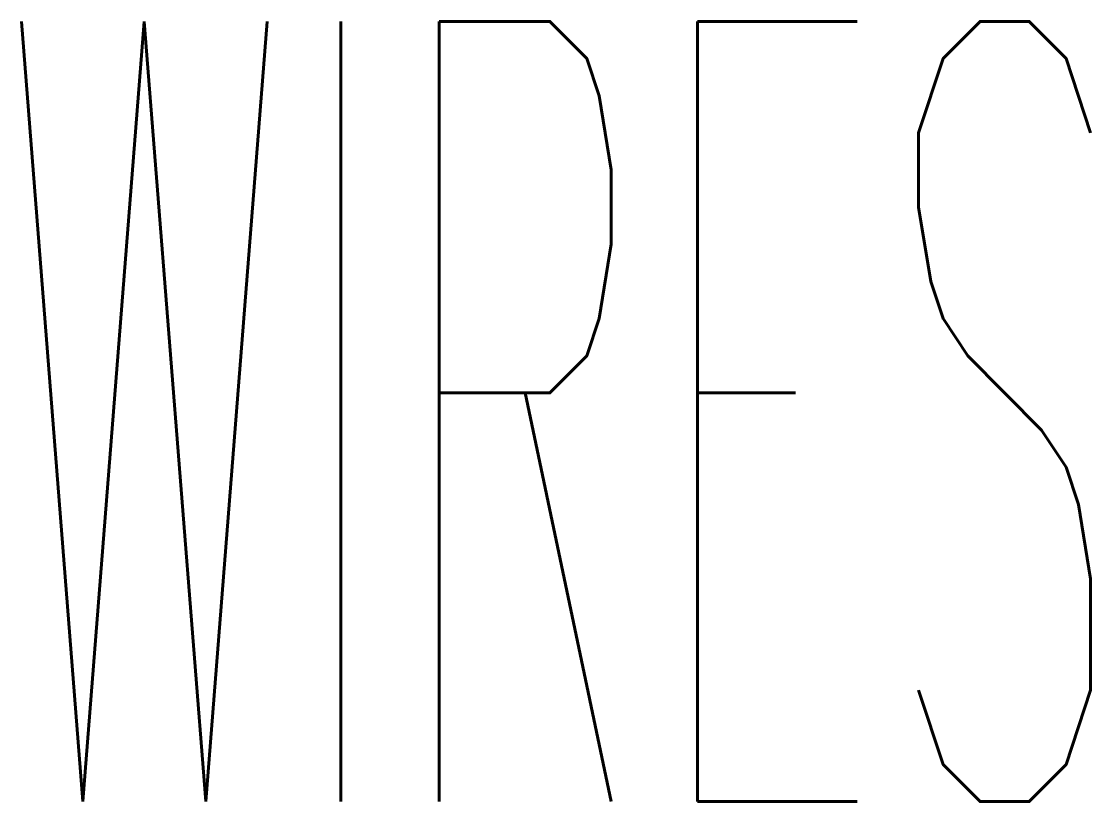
# Model space of a CAD drawing. Extents: x -0.056 to 0.055, y -0.041 to 0.041.
import ezdxf
from ezdxf.enums import TextEntityAlignment as Align

# ---------------------------------------------------------------- set-up
doc = ezdxf.new("R2010")
doc.units = 0
doc.header["$MEASUREMENT"] = 0
doc.layers.get('0').update_dxf_attribs({"linetype": 'CONTINUOUS'})
doc.styles.add('BRA-EWIRE', font='romans.shx', dxfattribs={"width": 0.36759})

msp = doc.modelspace()

# ---------------------------------------------------------------- texts
at = {"style": 'BRA-EWIRE', "width": 0.36759}
msp.add_attdef('WIRES', text='', height=0.08126, dxfattribs=at).set_placement((0, 0), align=Align.MIDDLE)

doc.saveas('drawing.dxf')
